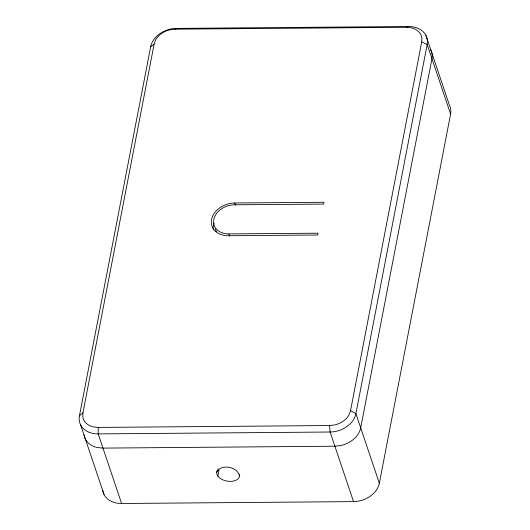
<?xml version="1.0" encoding="UTF-8"?>
<svg xmlns="http://www.w3.org/2000/svg" width="530" height="530" viewBox="0 0 530 530"><rect width="100%" height="100%" fill="white"/><g stroke="black" fill="none" stroke-linecap="round" stroke-linejoin="round"><path stroke-width="0.79" d="M98.229 427.425L329.561 425.537L334.562 424.974A18.418 14.005 -18.6 0 0 349.131 414.606L350.549 410.604L421.714 41.936L421.84 37.948A18.418 14.005 -18.6 0 0 411.234 27.785L406.437 27.302L175.105 29.183L170.103 29.753A18.418 14.005 -18.6 0 0 155.535 40.121L154.117 44.122L82.952 412.791L82.826 416.779A18.418 14.005 -18.6 0 0 93.432 426.942L98.229 427.425L98.196 433.904L121.615 503.5L353.53 501.605A23.075 17.543 -18.6 0 0 379.341 483.241L450.593 114.096A23.075 17.543 -18.6 0 0 449.36 105.026L425.941 35.437M175.105 29.183L176.47 28.395L408.385 26.5A23.075 17.543 -18.6 0 1 427.173 44.5L355.915 413.645A23.075 17.543 -18.6 0 1 330.104 432.016L98.196 433.904A23.075 17.543 -18.6 0 1 79.407 415.904L150.659 46.759L154.117 44.122M239.752 474.469L239.447 476.039A11.534 6.883 10.9 0 1 230.451 481.392A11.534 6.883 10.9 0 1 217.91 476.218L216.909 474.383L216.671 472.541L217.128 470.183M217.91 476.218L218.969 470.713L217.969 468.878M216.671 472.541C220.308 463.293 238.063 466.605 239.447 476.039M79.407 415.904L82.952 412.791M406.437 27.302L408.385 26.5M228.808 233.909L318 233.18L317.649 235.002L228.456 235.724A20.769 15.794 -18.6 0 1 211.543 219.526A20.769 15.794 -18.6 0 1 234.77 202.997L323.969 202.268L323.618 204.083L234.419 204.812A18.457 14.038 -18.6 0 0 213.775 219.506A18.457 14.038 -18.6 0 0 228.808 233.909L229.523 236.042M421.714 41.936L427.173 44.5L450.593 114.096M350.549 410.604L355.915 413.645L379.341 483.241M353.53 501.605L330.104 432.016L329.561 425.537M234.77 202.997L235.492 205.123M80.639 424.974L104.059 494.563M121.615 503.5A23.075 17.543 -18.6 0 1 102.674 490.197M84.038 434.805A23.075 17.543 -18.6 0 0 97.321 447.539L102.972 448.108L334.887 446.22L340.777 445.551A23.075 17.543 -18.6 0 0 360.698 427.849L431.957 58.704A23.075 17.543 -18.6 0 0 430.724 49.635M150.659 46.759A23.075 17.543 -18.6 0 1 176.47 28.395M213.325 229.437A20.769 15.794 -18.6 0 1 214.04 223.07M216.359 231.782A18.457 14.038 -18.6 0 1 215.564 228.947"/></g></svg>
